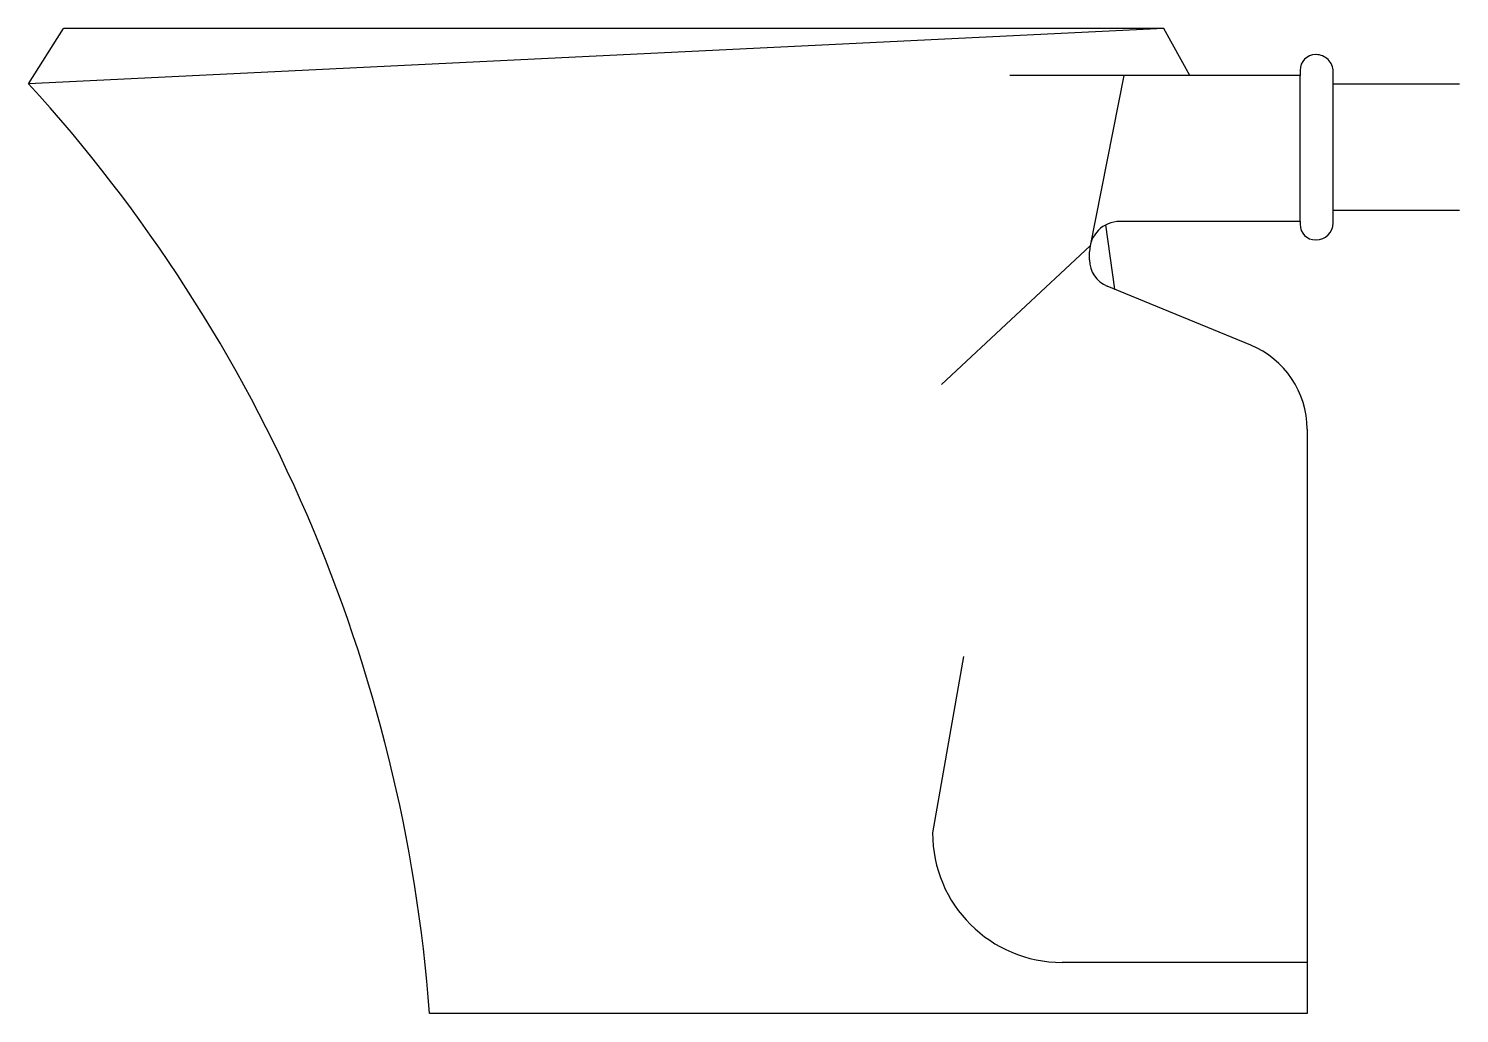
# Model space of a CAD drawing. Header units: millimetres. Extents: x -3001.381 to -3000.814, y 2974.759 to 2975.149.
import ezdxf

# ---------------------------------------------------------------- set-up
doc = ezdxf.new("R2010")
doc.units = ezdxf.units.MM
doc.header["$LTSCALE"] = 10
doc.layers.add('banheiro_louças', color=2, linetype='Continuous')

msp = doc.modelspace()

# ---------------------------------------------------------------- linework, layer by layer
at = {"layer": 'banheiro_louças'}
for p, q in [((-3000.931316527296, 2975.149151572183), (-3001.380836380295, 2975.127330877183)), ((-3001.380836380295, 2975.127330877183), (-3001.367059077295, 2975.149151572183)), ((-3000.931316527296, 2975.149151572183), (-3001.367059077295, 2975.149151572183)), ((-3000.921150651296, 2975.130565474183), (-3000.931316527296, 2975.149151572183)), ((-3000.871091487295, 2975.138831667183), (-3000.871245440295, 2975.138831667183)), ((-3000.877457920295, 2975.130565474183), (-3000.992311786295, 2975.130565474183)), ((-3000.947193752295, 2975.130565474183), (-3000.960558125295, 2975.063126019183)), ((-3000.877457920295, 2975.132619187183), (-3000.877457920295, 2975.130565474183)), ((-3000.877457920295, 2975.072804813183), (-3000.877457920295, 2975.130565474183)), ((-3000.864365503296, 2975.072188699183), (-3000.864365503296, 2975.132105759183)), ((-3000.814365503295, 2975.127147229183), (-3000.864365503296, 2975.127147229183)), ((-3000.814365503295, 2975.077147229183), (-3000.864365503296, 2975.077147229183)), ((-3000.954433038296, 2975.071388063183), (-3000.950863705295, 2975.046022959184)), ((-3000.877457920295, 2975.072804813183), (-3000.948773083295, 2975.072804813183)), ((-3000.877457920295, 2975.072804813183), (-3000.877457920295, 2975.071675271183)), ((-3000.871245440295, 2975.065462791184), (-3000.871091411295, 2975.065462791184)), ((-3000.960558125295, 2975.063126019183), (-3001.019354280295, 2975.008172363183)), ((-3000.960787300296, 2975.057578024183), (-3000.960787300296, 2975.060790596183)), ((-3000.896961385296, 2975.023772581183), (-3000.953786279295, 2975.047130794183)), ((-3000.874685408296, 2974.990531392184), (-3000.874685408296, 2974.759151587183)), ((-3001.010743854295, 2974.900431124183), (-3001.022964377295, 2974.830617351183)), ((-3000.874685408296, 2974.779329311184), (-3000.971620633296, 2974.779329311184)), ((-3000.874685408296, 2974.759151587183), (-3001.222070860295, 2974.759151587183))]:
    msp.add_line(p, q, dxfattribs=at)
for centre, radius, start, end in [((-3000.871245440295, 2975.132619187183), 0.00621248, 90, 180), ((-3000.871091487295, 2975.145557575183), 0.006725908000000001, 270, 270.000321000001), ((-3000.871091411295, 2975.132105759183), 0.006725908000000001, 7.016477563892661e-15, 90.00032100000104), ((-3001.835067050295, 2974.713137542183), 0.614720767, 4.292809000023797, 42.36033699997341), ((-3000.948773083295, 2975.060790596183), 0.012014218, 90, 180), ((-3000.871245440295, 2975.071675271183), 0.00621248, 180, 270), ((-3000.871091411295, 2975.072188699183), 0.006725908000000001, 270, 7.016477563892661e-15), ((-3000.949491882296, 2975.057578024183), 0.011295418, 180, 247.6545930000211), ((-3000.910625375295, 2974.990531392184), 0.035939967, 7.016477563892661e-15, 67.65459300002107), ((-3000.971620633296, 2974.830672121183), 0.05134281, 180, 270)]:
    msp.add_arc(centre, radius, start, end, dxfattribs=at)

doc.saveas('drawing.dxf')
